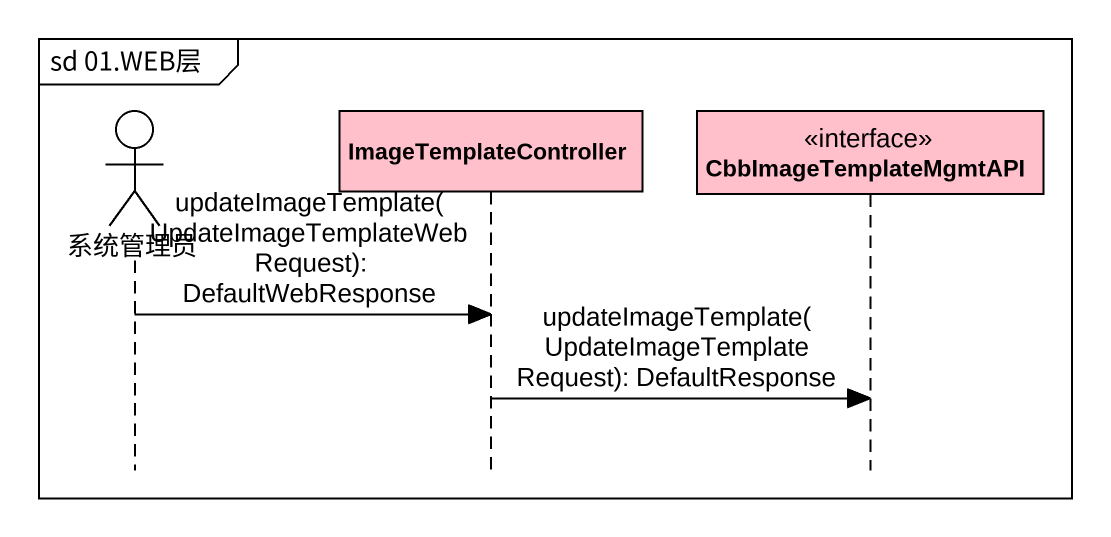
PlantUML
@startuml
mainframe sd 01.WEB层
hide footbox
actor 系统管理员 #FFFFFF
participant ImageTemplateController #FFC0CB
participant CbbImageTemplateMgmtAPI <<interface>> #FFC0CB

系统管理员 -> ImageTemplateController : updateImageTemplate(UpdateImageTemplateWebRequest): DefaultWebResponse
ImageTemplateController -> CbbImageTemplateMgmtAPI : updateImageTemplate(UpdateImageTemplateRequest): DefaultResponse
@enduml
